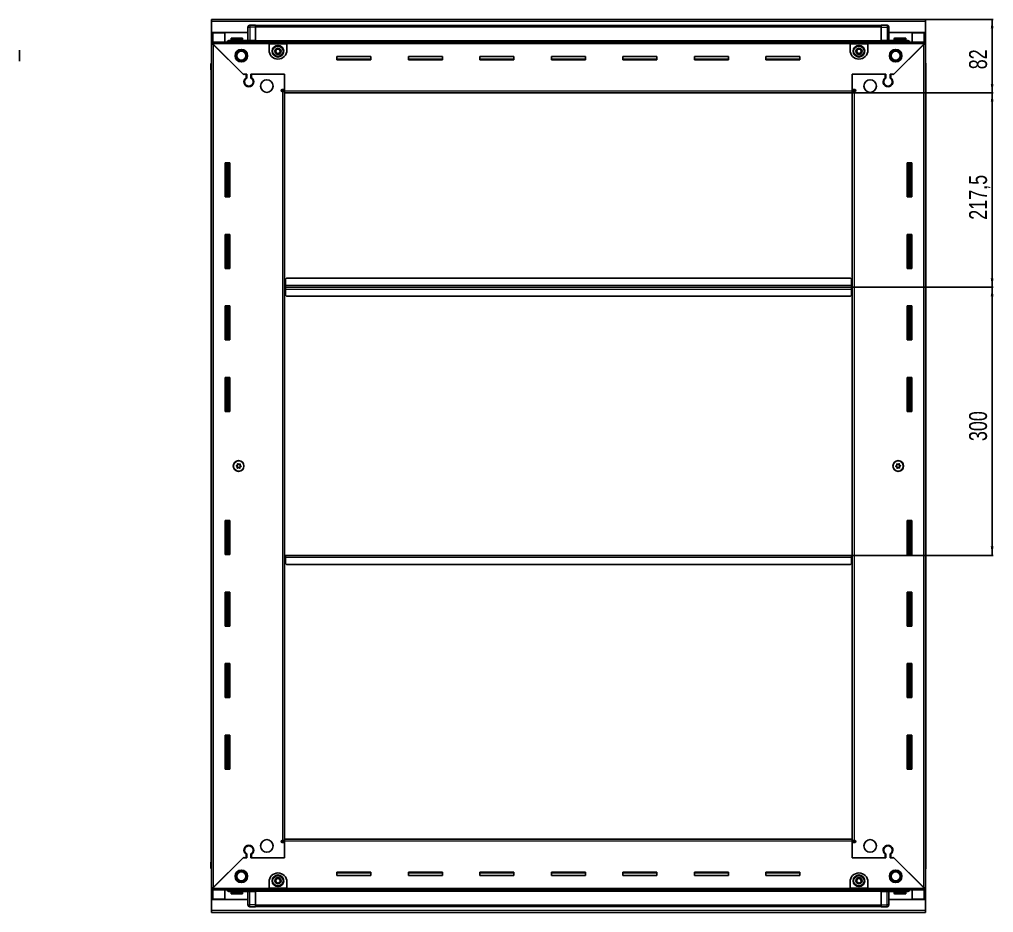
# Model space of a CAD drawing. Header units: millimetres. Extents: x 799 to 3967, y -214 to 2169.
# Drawn here: x 2878 to 3967, y 994 to 1993 of the extents above; entities that cross this region are included whole.
import ezdxf

# ---------------------------------------------------------------- set-up
doc = ezdxf.new("R2010")
doc.units = ezdxf.units.MM
doc.layers.add('FORMAT', color=7, linetype='Continuous')
doc.styles.add('SLDTEXTSTYLE0', font='TXT', dxfattribs={"width": 0.75})
doc.dimstyles.new('SLDDIMSTYLE0', dxfattribs={"dimtxt": 20, "dimasz": 10, "dimexe": 0, "dimexo": 0.0625, "dimgap": 5, "dimtad": 2, "dimdec": 1, "dimrnd": 1e-09, "dimzin": 12, "dimdsep": 46, "dimtxsty": 'SLDTEXTSTYLE0', "dimsah": 1, "dimcen": 0.09, "dimadec": 0, "dimazin": 3, "dimtfac": 1, "dimtofl": 0, "dimtmove": 0, "dimatfit": 3, "dimfxl": 0, "dimfrac": 2, "dimtolj": 1, "dimtzin": 12, "dimarcsym": 0})

# ---------------------------------------------------------------- blocks, each defined once
blk = doc.blocks.new('_D_6')
at = {"layer": 'FORMAT'}
for p, q in [((3891.4, 1993.4), (3966.9, 1993.4)), ((3965.9, 1993.4), (3965.9, 1911.4)), ((3809.4, 1911.4), (3966.9, 1911.4))]:
    blk.add_line(p, q, dxfattribs=at)
for points in [[(3965.9, 1993.4), (3964.3, 1983.4), (3967.4, 1983.4)], [(3965.9, 1911.4), (3967.4, 1921.4), (3964.3, 1921.4)]]:
    blk.add_solid(points, dxfattribs=at)
at = {"layer": 'FORMAT', "insert": (3940.1, 1937.7), "char_height": 20, "attachment_point": 1, "rotation": 90, "style": 'SLDTEXTSTYLE0'}
blk.add_mtext('82', dxfattribs=at)
blk = doc.blocks.new('_D_7')
at = {"layer": 'FORMAT'}
for p, q in [((3809.4, 1911.4), (3966.9, 1911.4)), ((3965.9, 1911.4), (3965.9, 1693.9)), ((3808.4, 1693.9), (3966.9, 1693.9))]:
    blk.add_line(p, q, dxfattribs=at)
for points in [[(3965.9, 1911.4), (3964.3, 1901.4), (3967.4, 1901.4)], [(3965.9, 1693.9), (3967.4, 1703.9), (3964.3, 1703.9)]]:
    blk.add_solid(points, dxfattribs=at)
at = {"layer": 'FORMAT', "insert": (3940.1, 1769.4), "char_height": 20, "attachment_point": 1, "rotation": 90, "style": 'SLDTEXTSTYLE0'}
blk.add_mtext('217,5', dxfattribs=at)
blk = doc.blocks.new('_D_8')
at = {"layer": 'FORMAT'}
for p, q in [((3808.4, 1693.9), (3966.9, 1693.9)), ((3965.9, 1693.9), (3965.9, 1393.9)), ((3808.4, 1393.9), (3966.9, 1393.9))]:
    blk.add_line(p, q, dxfattribs=at)
for points in [[(3965.9, 1693.9), (3964.3, 1683.9), (3967.4, 1683.9)], [(3965.9, 1393.9), (3967.4, 1403.9), (3964.3, 1403.9)]]:
    blk.add_solid(points, dxfattribs=at)
at = {"layer": 'FORMAT', "insert": (3940.1, 1521.8), "char_height": 20, "attachment_point": 1, "rotation": 90, "style": 'SLDTEXTSTYLE0'}
blk.add_mtext('300', dxfattribs=at)

msp = doc.modelspace()

# ---------------------------------------------------------------- linework, layer by layer
at = {"color": 7, "linetype": 'Continuous', "lineweight": 25}
for p, q in [((3092.37, 1991.33), (3092.37, 1993.43)), ((3092.37, 1993.43), (3891.37, 1993.43)), ((3092.37, 1978.93), (3092.37, 1991.33)), ((3133.37, 1969.93), (3133.37, 1984.93)), ((3134.05, 1986.43), (3134.05, 1986.43)), ((3135.37, 1986.93), (3141.87, 1986.93)), ((3135.37, 1986.93), (3141.87, 1986.93)), ((3141.87, 1986.93), (3141.87, 1986.93)), ((3141.87, 1986.93), (3141.87, 1986.93)), ((3141.87, 1986.93), (3141.87, 1984.93)), ((3841.87, 1986.78), (3141.87, 1986.78)), ((3141.87, 1969.93), (3141.87, 1984.93)), ((3841.87, 1986.93), (3841.87, 1986.93)), ((3848.37, 1986.93), (3841.87, 1986.93)), ((3848.37, 1986.93), (3841.87, 1986.93)), ((3841.87, 1986.93), (3841.87, 1984.93)), ((3841.87, 1969.93), (3841.87, 1984.93)), ((3850.37, 1984.93), (3850.37, 1984.93)), ((3850.37, 1969.93), (3850.37, 1984.93)), ((3891.37, 1993.43), (3891.37, 1991.33)), ((3891.37, 1991.33), (3891.37, 1978.93)), ((3133.37, 1978.93), (3092.37, 1978.93)), ((3092.37, 1978.43), (3092.37, 1978.93)), ((3092.37, 1968.18), (3092.37, 1978.43)), ((3092.37, 1978.43), (3094.47, 1978.43)), ((3093.87, 1978.43), (3093.87, 1978.93)), ((3107.37, 1978.43), (3094.47, 1978.43)), ((3107.37, 1968.18), (3107.37, 1978.43)), ((3115.17, 1972.63), (3126.57, 1972.63)), ((3891.37, 1978.93), (3850.37, 1978.93)), ((3857.17, 1972.63), (3868.57, 1972.63)), ((3876.37, 1978.43), (3889.27, 1978.43)), ((3876.37, 1968.18), (3876.37, 1978.43)), ((3889.27, 1978.43), (3891.37, 1978.43)), ((3889.87, 1978.43), (3889.87, 1978.93)), ((3891.37, 1978.43), (3891.37, 1978.93)), ((3891.37, 1978.43), (3891.37, 1968.18)), ((3092.37, 1966.68), (3092.37, 1968.18)), ((3092.37, 1968.18), (3093.37, 1968.18)), ((3092.37, 1966.18), (3092.37, 1966.68)), ((3092.37, 1966.68), (3093.37, 1966.68)), ((3092.37, 1021.68), (3092.37, 1966.18)), ((3093.87, 1966.18), (3092.37, 1966.18)), ((3093.37, 1966.68), (3093.37, 1968.18)), ((3093.37, 1968.18), (3156.87, 1968.18)), ((3093.97, 1966.08), (3127.87, 1932.18)), ((3128.57, 1931.48), (3094.47, 1965.58)), ((3112.87, 1969.93), (3141.87, 1969.93)), ((3114.37, 1971.83), (3114.37, 1969.93)), ((3127.37, 1969.93), (3127.37, 1971.83)), ((3141.87, 1969.93), (3141.87, 1969.43)), ((3141.87, 1968.78), (3841.87, 1968.78)), ((3156.87, 1966.08), (3156.87, 1968.18)), ((3156.87, 1968.18), (3176.87, 1968.18)), ((3156.87, 1966.68), (3176.87, 1966.68)), ((3156.87, 1959.18), (3156.87, 1966.08)), ((3176.87, 1968.18), (3806.87, 1968.18)), ((3176.87, 1968.18), (3176.87, 1966.08)), ((3176.87, 1966.08), (3176.87, 1959.18)), ((3806.87, 1966.08), (3806.87, 1968.18)), ((3806.87, 1968.18), (3826.87, 1968.18)), ((3806.87, 1966.68), (3826.87, 1966.68)), ((3806.87, 1959.18), (3806.87, 1966.08)), ((3826.87, 1968.18), (3890.37, 1968.18)), ((3826.87, 1968.18), (3826.87, 1966.08)), ((3826.87, 1966.08), (3826.87, 1959.18)), ((3841.87, 1969.93), (3841.87, 1969.43)), ((3870.87, 1969.93), (3841.87, 1969.93)), ((3889.27, 1965.58), (3855.17, 1931.48)), ((3855.87, 1932.18), (3889.77, 1966.08)), ((3856.37, 1971.83), (3856.37, 1969.93)), ((3869.37, 1969.93), (3869.37, 1971.83)), ((3889.87, 1966.18), (3891.37, 1966.18)), ((3890.37, 1966.68), (3890.37, 1968.18)), ((3890.37, 1968.18), (3891.37, 1968.18)), ((3890.37, 1966.68), (3891.37, 1966.68)), ((3891.37, 1966.68), (3891.37, 1968.18)), ((3891.37, 1966.68), (3891.37, 1966.18)), ((3891.37, 1966.18), (3891.37, 1021.68)), ((2877.72, 1946.93), (2877.72, 1958.93)), ((3270.87, 1951.93), (3232.87, 1951.93)), ((3232.87, 1951.93), (3232.87, 1948.43)), ((3270.87, 1948.43), (3270.87, 1951.93)), ((3350.87, 1951.93), (3312.87, 1951.93)), ((3312.87, 1951.93), (3312.87, 1948.43)), ((3350.87, 1948.43), (3350.87, 1951.93)), ((3430.87, 1951.93), (3392.87, 1951.93)), ((3392.87, 1951.93), (3392.87, 1948.43)), ((3430.87, 1948.43), (3430.87, 1951.93)), ((3510.87, 1951.93), (3472.87, 1951.93)), ((3472.87, 1951.93), (3472.87, 1948.43)), ((3510.87, 1948.43), (3510.87, 1951.93)), ((3590.87, 1951.93), (3552.87, 1951.93)), ((3552.87, 1951.93), (3552.87, 1948.43)), ((3590.87, 1948.43), (3590.87, 1951.93)), ((3670.87, 1951.93), (3632.87, 1951.93)), ((3632.87, 1951.93), (3632.87, 1948.43)), ((3670.87, 1948.43), (3670.87, 1951.93)), ((3750.87, 1951.93), (3712.87, 1951.93)), ((3712.87, 1951.93), (3712.87, 1948.43)), ((3750.87, 1948.43), (3750.87, 1951.93)), ((3091.87, 1943.43), (3091.87, 1936.93)), ((3091.87, 1936.93), (3091.87, 1943.43)), ((3270.87, 1949.18), (3232.87, 1949.18)), ((3232.87, 1948.43), (3270.87, 1948.43)), ((3350.87, 1949.18), (3312.87, 1949.18)), ((3312.87, 1948.43), (3350.87, 1948.43)), ((3430.87, 1949.18), (3392.87, 1949.18)), ((3392.87, 1948.43), (3430.87, 1948.43)), ((3510.87, 1949.18), (3472.87, 1949.18)), ((3472.87, 1948.43), (3510.87, 1948.43)), ((3590.87, 1949.18), (3552.87, 1949.18)), ((3552.87, 1948.43), (3590.87, 1948.43)), ((3670.87, 1949.18), (3632.87, 1949.18)), ((3632.87, 1948.43), (3670.87, 1948.43)), ((3750.87, 1949.18), (3712.87, 1949.18)), ((3712.87, 1948.43), (3750.87, 1948.43)), ((3891.37, 1944.76), (3891.37, 1944.76)), ((3891.87, 1943.43), (3891.87, 1936.93)), ((3891.87, 1936.93), (3891.87, 1943.43)), ((3091.87, 1936.93), (3091.87, 1936.93)), ((3092.37, 1936.93), (3091.87, 1936.93)), ((3092.02, 1936.93), (3092.02, 1050.93)), ((3127.87, 1932.18), (3132.07, 1932.18)), ((3129.27, 1932.18), (3128.57, 1931.48)), ((3131.37, 1932.18), (3129.27, 1932.18)), ((3131.37, 1932.18), (3131.37, 1928.29)), ((3132.07, 1932.18), (3132.07, 1927.9)), ((3136.67, 1932.18), (3174.37, 1932.18)), ((3136.67, 1927.9), (3136.67, 1932.18)), ((3137.37, 1928.29), (3137.37, 1932.18)), ((3174.37, 1932.18), (3137.37, 1932.18)), ((3174.37, 1913.53), (3174.37, 1932.18)), ((3174.37, 1914.93), (3174.37, 1932.18)), ((3809.37, 1932.18), (3847.07, 1932.18)), ((3809.37, 1913.53), (3809.37, 1932.18)), ((3809.37, 1932.18), (3809.37, 1914.93)), ((3846.37, 1932.18), (3809.37, 1932.18)), ((3846.37, 1932.18), (3846.37, 1928.29)), ((3847.07, 1932.18), (3847.07, 1927.9)), ((3851.67, 1932.18), (3855.87, 1932.18)), ((3851.67, 1927.9), (3851.67, 1932.18)), ((3854.47, 1932.18), (3852.37, 1932.18)), ((3852.37, 1928.29), (3852.37, 1932.18)), ((3855.17, 1931.48), (3854.47, 1932.18)), ((3891.37, 1936.93), (3891.87, 1936.93)), ((3891.72, 1050.93), (3891.72, 1936.93)), ((3891.87, 1936.93), (3891.87, 1936.93)), ((3891.87, 1936.93), (3891.87, 1936.93)), ((3132.37, 1919.32), (3132.37, 1918.56)), ((3851.37, 1919.32), (3851.37, 1918.56)), ((3171.52, 1914.93), (3174.37, 1914.93)), ((3172.27, 1912.93), (3171.52, 1912.93)), ((3172.27, 1912.93), (3174.37, 1912.93)), ((3174.37, 1913.93), (3172.37, 1913.93)), ((3172.37, 1913.93), (3172.37, 1912.93)), ((3174.37, 1911.43), (3174.37, 1913.53)), ((3809.37, 1911.43), (3174.37, 1911.43)), ((3174.37, 1076.43), (3174.37, 1911.43)), ((3809.37, 1914.93), (3812.22, 1914.93)), ((3811.37, 1913.93), (3809.37, 1913.93)), ((3809.37, 1913.53), (3809.37, 1911.43)), ((3809.37, 1912.93), (3811.47, 1912.93)), ((3809.37, 1911.43), (3809.37, 1076.43)), ((3811.37, 1912.93), (3811.37, 1913.93)), ((3812.22, 1912.93), (3811.47, 1912.93)), ((3112.87, 1832.93), (3107.87, 1832.93)), ((3107.87, 1832.93), (3107.87, 1794.93)), ((3110.02, 1794.93), (3110.02, 1832.93)), ((3111.81, 1794.93), (3111.81, 1832.93)), ((3111.85, 1794.93), (3111.85, 1832.93)), ((3112.87, 1794.93), (3112.87, 1832.93)), ((3870.87, 1832.93), (3870.87, 1794.93)), ((3875.87, 1832.93), (3870.87, 1832.93)), ((3871.89, 1832.93), (3871.89, 1794.93)), ((3871.93, 1832.93), (3871.93, 1794.93)), ((3873.72, 1832.93), (3873.72, 1794.93)), ((3875.87, 1794.93), (3875.87, 1832.93)), ((3107.87, 1794.93), (3112.87, 1794.93)), ((3870.87, 1794.93), (3875.87, 1794.93)), ((3112.87, 1752.93), (3107.87, 1752.93)), ((3107.87, 1752.93), (3107.87, 1714.93)), ((3110.02, 1714.93), (3110.02, 1752.93)), ((3111.81, 1714.93), (3111.81, 1752.93)), ((3111.85, 1714.93), (3111.85, 1752.93)), ((3112.87, 1714.93), (3112.87, 1752.93)), ((3870.87, 1752.93), (3870.87, 1714.93)), ((3875.87, 1752.93), (3870.87, 1752.93)), ((3871.89, 1752.93), (3871.89, 1714.93)), ((3871.93, 1752.93), (3871.93, 1714.93)), ((3873.72, 1752.93), (3873.72, 1714.93)), ((3875.87, 1714.93), (3875.87, 1752.93)), ((3107.87, 1714.93), (3112.87, 1714.93)), ((3870.87, 1714.93), (3875.87, 1714.93)), ((3176.37, 1703.93), (3175.37, 1702.93)), ((3175.37, 1702.93), (3175.37, 1696.03)), ((3807.37, 1703.93), (3176.37, 1703.93)), ((3808.37, 1702.93), (3807.37, 1703.93)), ((3808.37, 1696.03), (3808.37, 1702.93)), ((3175.12, 1693.93), (3174.37, 1693.93)), ((3175.37, 1696.78), (3175.12, 1696.78)), ((3175.12, 1696.78), (3175.12, 1693.93)), ((3175.12, 1693.93), (3175.12, 1691.08)), ((3175.12, 1691.08), (3175.37, 1691.08)), ((3175.37, 1693.93), (3175.37, 1696.03)), ((3175.37, 1691.83), (3175.37, 1693.93)), ((3808.37, 1693.93), (3175.37, 1693.93)), ((3175.37, 1691.83), (3175.37, 1684.93)), ((3808.62, 1696.78), (3808.37, 1696.78)), ((3808.37, 1696.03), (3808.37, 1693.93)), ((3808.37, 1693.93), (3808.37, 1691.83)), ((3808.37, 1684.93), (3808.37, 1691.83)), ((3808.37, 1691.08), (3808.62, 1691.08)), ((3808.62, 1693.93), (3808.62, 1696.78)), ((3808.62, 1691.08), (3808.62, 1693.93)), ((3809.37, 1693.93), (3808.62, 1693.93)), ((3175.37, 1684.93), (3176.37, 1683.93)), ((3176.37, 1683.93), (3807.37, 1683.93)), ((3807.37, 1683.93), (3808.37, 1684.93)), ((3112.87, 1672.93), (3107.87, 1672.93)), ((3107.87, 1672.93), (3107.87, 1634.93)), ((3110.02, 1634.93), (3110.02, 1672.93)), ((3111.81, 1634.93), (3111.81, 1672.93)), ((3111.85, 1634.93), (3111.85, 1672.93)), ((3112.87, 1634.93), (3112.87, 1672.93)), ((3870.87, 1672.93), (3870.87, 1634.93)), ((3875.87, 1672.93), (3870.87, 1672.93)), ((3871.89, 1672.93), (3871.89, 1634.93)), ((3871.93, 1672.93), (3871.93, 1634.93)), ((3873.72, 1672.93), (3873.72, 1634.93)), ((3875.87, 1634.93), (3875.87, 1672.93)), ((3107.87, 1634.93), (3112.87, 1634.93)), ((3870.87, 1634.93), (3875.87, 1634.93)), ((3112.87, 1592.93), (3107.87, 1592.93)), ((3107.87, 1592.93), (3107.87, 1554.93)), ((3110.02, 1554.93), (3110.02, 1592.93)), ((3111.81, 1554.93), (3111.81, 1592.93)), ((3111.85, 1554.93), (3111.85, 1592.93)), ((3112.87, 1554.93), (3112.87, 1592.93)), ((3870.87, 1592.93), (3870.87, 1554.93)), ((3875.87, 1592.93), (3870.87, 1592.93)), ((3871.89, 1592.93), (3871.89, 1554.93)), ((3871.93, 1592.93), (3871.93, 1554.93)), ((3873.72, 1592.93), (3873.72, 1554.93)), ((3875.87, 1554.93), (3875.87, 1592.93)), ((3107.87, 1554.93), (3112.87, 1554.93)), ((3870.87, 1554.93), (3875.87, 1554.93)), ((3112.87, 1432.93), (3107.87, 1432.93)), ((3107.87, 1432.93), (3107.87, 1394.93)), ((3110.02, 1394.93), (3110.02, 1432.93)), ((3111.81, 1394.93), (3111.81, 1432.93)), ((3111.85, 1394.93), (3111.85, 1432.93)), ((3112.87, 1394.93), (3112.87, 1432.93)), ((3870.87, 1432.93), (3870.87, 1394.93)), ((3875.87, 1432.93), (3870.87, 1432.93)), ((3871.89, 1432.93), (3871.89, 1394.93)), ((3871.93, 1432.93), (3871.93, 1394.93)), ((3873.72, 1432.93), (3873.72, 1394.93)), ((3875.87, 1394.93), (3875.87, 1432.93)), ((3107.87, 1394.93), (3112.87, 1394.93)), ((3870.87, 1394.93), (3875.87, 1394.93)), ((3174.37, 1393.93), (3175.12, 1393.93)), ((3175.12, 1393.93), (3175.12, 1391.08)), ((3175.12, 1391.08), (3175.37, 1391.08)), ((3175.37, 1391.83), (3175.37, 1393.93)), ((3175.37, 1393.93), (3808.37, 1393.93)), ((3175.37, 1391.83), (3175.37, 1384.93)), ((3175.37, 1384.93), (3176.37, 1383.93)), ((3176.37, 1383.93), (3807.37, 1383.93)), ((3807.37, 1383.93), (3808.37, 1384.93)), ((3808.37, 1393.93), (3808.37, 1391.83)), ((3808.37, 1384.93), (3808.37, 1391.83)), ((3808.37, 1391.08), (3808.62, 1391.08)), ((3808.62, 1391.08), (3808.62, 1393.93)), ((3808.62, 1393.93), (3809.37, 1393.93)), ((3112.87, 1352.93), (3107.87, 1352.93)), ((3107.87, 1352.93), (3107.87, 1314.93)), ((3110.02, 1314.93), (3110.02, 1352.93)), ((3111.81, 1314.93), (3111.81, 1352.93)), ((3111.85, 1314.93), (3111.85, 1352.93)), ((3112.87, 1314.93), (3112.87, 1352.93)), ((3870.87, 1352.93), (3870.87, 1314.93)), ((3875.87, 1352.93), (3870.87, 1352.93)), ((3871.89, 1352.93), (3871.89, 1314.93)), ((3871.93, 1352.93), (3871.93, 1314.93)), ((3873.72, 1352.93), (3873.72, 1314.93)), ((3875.87, 1314.93), (3875.87, 1352.93)), ((3107.87, 1314.93), (3112.87, 1314.93)), ((3870.87, 1314.93), (3875.87, 1314.93)), ((3112.87, 1272.93), (3107.87, 1272.93)), ((3107.87, 1272.93), (3107.87, 1234.93)), ((3110.02, 1234.93), (3110.02, 1272.93)), ((3111.81, 1234.93), (3111.81, 1272.93)), ((3111.85, 1234.93), (3111.85, 1272.93)), ((3112.87, 1234.93), (3112.87, 1272.93)), ((3870.87, 1272.93), (3870.87, 1234.93)), ((3875.87, 1272.93), (3870.87, 1272.93)), ((3871.89, 1272.93), (3871.89, 1234.93)), ((3871.93, 1272.93), (3871.93, 1234.93)), ((3873.72, 1272.93), (3873.72, 1234.93)), ((3875.87, 1234.93), (3875.87, 1272.93)), ((3107.87, 1234.93), (3112.87, 1234.93)), ((3870.87, 1234.93), (3875.87, 1234.93)), ((3112.87, 1192.93), (3107.87, 1192.93)), ((3107.87, 1192.93), (3107.87, 1154.93)), ((3110.02, 1154.93), (3110.02, 1192.93)), ((3111.81, 1154.93), (3111.81, 1192.93)), ((3111.85, 1154.93), (3111.85, 1192.93)), ((3112.87, 1154.93), (3112.87, 1192.93)), ((3870.87, 1192.93), (3870.87, 1154.93)), ((3875.87, 1192.93), (3870.87, 1192.93)), ((3871.89, 1192.93), (3871.89, 1154.93)), ((3871.93, 1192.93), (3871.93, 1154.93)), ((3873.72, 1192.93), (3873.72, 1154.93)), ((3875.87, 1154.93), (3875.87, 1192.93)), ((3107.87, 1154.93), (3112.87, 1154.93)), ((3870.87, 1154.93), (3875.87, 1154.93)), ((3132.37, 1069.31), (3132.37, 1068.55)), ((3171.52, 1074.93), (3172.27, 1074.93)), ((3174.37, 1072.93), (3171.52, 1072.93)), ((3174.37, 1074.93), (3172.27, 1074.93)), ((3172.37, 1074.93), (3172.37, 1073.93)), ((3172.37, 1073.93), (3174.37, 1073.93)), ((3174.37, 1074.33), (3174.37, 1076.43)), ((3174.37, 1076.43), (3809.37, 1076.43)), ((3174.37, 1074.33), (3174.37, 1055.68)), ((3174.37, 1055.68), (3174.37, 1072.93)), ((3809.37, 1076.43), (3809.37, 1074.33)), ((3811.47, 1074.93), (3809.37, 1074.93)), ((3809.37, 1074.33), (3809.37, 1055.68)), ((3809.37, 1073.93), (3811.37, 1073.93)), ((3809.37, 1072.93), (3809.37, 1055.68)), ((3812.22, 1072.93), (3809.37, 1072.93)), ((3811.37, 1073.93), (3811.37, 1074.93)), ((3811.47, 1074.93), (3812.22, 1074.93)), ((3851.37, 1069.31), (3851.37, 1068.55)), ((3131.37, 1059.57), (3131.37, 1055.68)), ((3132.07, 1059.97), (3132.07, 1055.68)), ((3136.67, 1055.68), (3136.67, 1059.97)), ((3137.37, 1055.68), (3137.37, 1059.57)), ((3846.37, 1059.57), (3846.37, 1055.68)), ((3847.07, 1059.97), (3847.07, 1055.68)), ((3851.67, 1055.68), (3851.67, 1059.97)), ((3852.37, 1055.68), (3852.37, 1059.57)), ((3091.87, 1044.43), (3091.87, 1050.93)), ((3091.87, 1050.93), (3091.87, 1050.93)), ((3091.87, 1050.93), (3091.87, 1050.93)), ((3091.87, 1050.93), (3091.87, 1044.43)), ((3092.37, 1050.93), (3091.87, 1050.93)), ((3127.87, 1055.68), (3093.97, 1021.78)), ((3094.47, 1022.28), (3128.57, 1056.38)), ((3132.07, 1055.68), (3127.87, 1055.68)), ((3128.57, 1056.38), (3129.27, 1055.68)), ((3129.27, 1055.68), (3131.37, 1055.68)), ((3174.37, 1055.68), (3136.67, 1055.68)), ((3137.37, 1055.68), (3174.37, 1055.68)), ((3847.07, 1055.68), (3809.37, 1055.68)), ((3809.37, 1055.68), (3846.37, 1055.68)), ((3855.87, 1055.68), (3851.67, 1055.68)), ((3852.37, 1055.68), (3854.47, 1055.68)), ((3854.47, 1055.68), (3855.17, 1056.38)), ((3855.17, 1056.38), (3889.27, 1022.28)), ((3889.77, 1021.78), (3855.87, 1055.68)), ((3891.37, 1050.93), (3891.87, 1050.93)), ((3891.87, 1050.93), (3891.87, 1050.93)), ((3891.87, 1044.43), (3891.87, 1050.93)), ((3891.87, 1050.93), (3891.87, 1044.43)), ((3092.37, 1043.11), (3092.37, 1043.11)), ((3270.87, 1039.43), (3232.87, 1039.43)), ((3232.87, 1039.43), (3232.87, 1035.93)), ((3232.87, 1038.68), (3270.87, 1038.68)), ((3232.87, 1035.93), (3270.87, 1035.93)), ((3270.87, 1035.93), (3270.87, 1039.43)), ((3350.87, 1039.43), (3312.87, 1039.43)), ((3312.87, 1039.43), (3312.87, 1035.93)), ((3312.87, 1038.68), (3350.87, 1038.68)), ((3312.87, 1035.93), (3350.87, 1035.93)), ((3350.87, 1035.93), (3350.87, 1039.43)), ((3430.87, 1039.43), (3392.87, 1039.43)), ((3392.87, 1039.43), (3392.87, 1035.93)), ((3392.87, 1038.68), (3430.87, 1038.68)), ((3392.87, 1035.93), (3430.87, 1035.93)), ((3430.87, 1035.93), (3430.87, 1039.43)), ((3510.87, 1039.43), (3472.87, 1039.43)), ((3472.87, 1039.43), (3472.87, 1035.93)), ((3472.87, 1038.68), (3510.87, 1038.68)), ((3472.87, 1035.93), (3510.87, 1035.93)), ((3510.87, 1035.93), (3510.87, 1039.43)), ((3590.87, 1039.43), (3552.87, 1039.43)), ((3552.87, 1039.43), (3552.87, 1035.93)), ((3552.87, 1038.68), (3590.87, 1038.68)), ((3552.87, 1035.93), (3590.87, 1035.93)), ((3590.87, 1035.93), (3590.87, 1039.43)), ((3670.87, 1039.43), (3632.87, 1039.43)), ((3632.87, 1039.43), (3632.87, 1035.93)), ((3632.87, 1038.68), (3670.87, 1038.68)), ((3632.87, 1035.93), (3670.87, 1035.93)), ((3670.87, 1035.93), (3670.87, 1039.43)), ((3750.87, 1039.43), (3712.87, 1039.43)), ((3712.87, 1039.43), (3712.87, 1035.93)), ((3712.87, 1038.68), (3750.87, 1038.68)), ((3712.87, 1035.93), (3750.87, 1035.93)), ((3750.87, 1035.93), (3750.87, 1039.43)), ((3156.87, 1021.78), (3156.87, 1028.68)), ((3176.87, 1028.68), (3176.87, 1021.78)), ((3806.87, 1021.78), (3806.87, 1028.68)), ((3826.87, 1028.68), (3826.87, 1021.78)), ((3092.37, 1021.18), (3092.37, 1021.68)), ((3093.87, 1021.68), (3092.37, 1021.68)), ((3092.37, 1021.18), (3092.37, 1019.68)), ((3093.37, 1021.18), (3092.37, 1021.18)), ((3092.37, 1009.43), (3092.37, 1019.68)), ((3093.37, 1019.68), (3092.37, 1019.68)), ((3093.37, 1021.18), (3093.37, 1019.68)), ((3156.87, 1019.68), (3093.37, 1019.68)), ((3107.37, 1009.43), (3107.37, 1019.68)), ((3112.87, 1017.93), (3141.87, 1017.93)), ((3114.37, 1017.93), (3114.37, 1016.03)), ((3118.94, 1015.23), (3115.17, 1015.23)), ((3126.57, 1015.23), (3118.94, 1015.23)), ((3127.37, 1016.03), (3127.37, 1017.93)), ((3133.37, 1017.93), (3133.37, 1002.93)), ((3841.87, 1019.08), (3141.87, 1019.08)), ((3141.87, 1017.93), (3141.87, 1018.43)), ((3141.87, 1017.93), (3141.87, 1002.93)), ((3156.87, 1019.68), (3156.87, 1021.78)), ((3176.87, 1021.18), (3156.87, 1021.18)), ((3176.87, 1019.68), (3156.87, 1019.68)), ((3176.87, 1021.78), (3176.87, 1019.68)), ((3806.87, 1019.68), (3176.87, 1019.68)), ((3806.87, 1019.68), (3806.87, 1021.78)), ((3826.87, 1021.18), (3806.87, 1021.18)), ((3826.87, 1019.68), (3806.87, 1019.68)), ((3826.87, 1021.78), (3826.87, 1019.68)), ((3890.37, 1019.68), (3826.87, 1019.68)), ((3841.87, 1017.93), (3841.87, 1018.43)), ((3870.87, 1017.93), (3841.87, 1017.93)), ((3841.87, 1017.93), (3841.87, 1002.93)), ((3850.37, 1017.93), (3850.37, 1002.93)), ((3856.37, 1017.93), (3856.37, 1016.03)), ((3864.16, 1015.23), (3857.17, 1015.23)), ((3868.57, 1015.23), (3864.16, 1015.23)), ((3869.37, 1016.03), (3869.37, 1017.93)), ((3876.37, 1009.43), (3876.37, 1019.68)), ((3889.87, 1021.68), (3891.37, 1021.68)), ((3890.37, 1021.18), (3890.37, 1019.68)), ((3891.37, 1021.18), (3890.37, 1021.18)), ((3891.37, 1019.68), (3890.37, 1019.68)), ((3891.37, 1021.68), (3891.37, 1021.18)), ((3891.37, 1021.18), (3891.37, 1019.68)), ((3891.37, 1019.68), (3891.37, 1009.43)), ((3094.47, 1009.43), (3092.37, 1009.43)), ((3092.37, 1008.93), (3092.37, 1009.43)), ((3092.37, 996.53), (3092.37, 1008.93)), ((3092.37, 1008.93), (3133.37, 1008.93)), ((3093.87, 1008.93), (3093.87, 1009.43)), ((3094.47, 1009.43), (3107.37, 1009.43)), ((3133.37, 1002.93), (3133.37, 1002.93)), ((3141.87, 1000.93), (3141.87, 1002.93)), ((3841.87, 1000.93), (3841.87, 1002.93)), ((3850.37, 1008.93), (3891.37, 1008.93)), ((3889.27, 1009.43), (3876.37, 1009.43)), ((3891.37, 1009.43), (3889.27, 1009.43)), ((3889.87, 1008.93), (3889.87, 1009.43)), ((3891.37, 1008.93), (3891.37, 1009.43)), ((3891.37, 1008.93), (3891.37, 996.53)), ((3092.37, 994.43), (3092.37, 996.53)), ((3891.37, 994.43), (3092.37, 994.43)), ((3135.37, 1000.93), (3141.87, 1000.93)), ((3135.37, 1000.93), (3141.87, 1000.93)), ((3141.87, 1001.08), (3841.87, 1001.08)), ((3141.87, 1000.93), (3141.87, 1000.93)), ((3841.87, 1000.93), (3841.87, 1000.93)), ((3848.37, 1000.93), (3841.87, 1000.93)), ((3841.87, 1000.93), (3841.87, 1000.93)), ((3848.37, 1000.93), (3841.87, 1000.93)), ((3849.69, 1001.43), (3849.69, 1001.43)), ((3891.37, 996.53), (3891.37, 994.43))]:
    msp.add_line(p, q, dxfattribs=at)
at = {"color": 8, "linetype": 'Continuous', "lineweight": 18}
for p, q in [((3891.37, 1991.33), (3092.37, 1991.33)), ((3133.37, 1984.93), (3135.37, 1984.93)), ((3135.37, 1986.93), (3135.37, 1984.93)), ((3135.37, 1984.93), (3135.37, 1969.93)), ((3141.87, 1984.93), (3135.37, 1984.93)), ((3841.87, 1984.78), (3141.87, 1984.78)), ((3841.87, 1984.93), (3848.37, 1984.93)), ((3848.37, 1986.93), (3848.37, 1984.93)), ((3848.37, 1984.93), (3848.37, 1969.93)), ((3850.37, 1984.93), (3848.37, 1984.93)), ((3094.47, 1978.43), (3094.47, 1978.93)), ((3094.47, 1968.18), (3094.47, 1978.43)), ((3889.27, 1978.93), (3889.27, 1978.43)), ((3889.27, 1978.43), (3889.27, 1968.18)), ((3156.87, 1966.08), (3093.97, 1966.08)), ((3094.47, 1965.58), (3094.47, 1022.28)), ((3114.37, 1971.83), (3127.37, 1971.83)), ((3841.87, 1969.43), (3141.87, 1969.43)), ((3841.87, 1968.2), (3141.87, 1968.2)), ((3156.87, 1966.08), (3176.87, 1966.08)), ((3806.87, 1966.08), (3176.87, 1966.08)), ((3806.87, 1966.08), (3826.87, 1966.08)), ((3889.77, 1966.08), (3826.87, 1966.08)), ((3856.37, 1971.83), (3869.37, 1971.83)), ((3889.27, 1022.28), (3889.27, 1965.58)), ((3092.37, 1943.43), (3091.87, 1943.43)), ((3891.37, 1943.43), (3891.87, 1943.43)), ((3172.27, 1074.93), (3172.27, 1912.93)), ((3174.37, 1913.53), (3809.37, 1913.53)), ((3811.47, 1912.93), (3811.47, 1074.93)), ((3109.37, 1832.93), (3109.37, 1794.93)), ((3110.61, 1832.93), (3110.61, 1794.93)), ((3873.13, 1794.93), (3873.13, 1832.93)), ((3874.37, 1794.93), (3874.37, 1832.93)), ((3109.37, 1752.93), (3109.37, 1714.93)), ((3110.61, 1752.93), (3110.61, 1714.93)), ((3873.13, 1714.93), (3873.13, 1752.93)), ((3874.37, 1714.93), (3874.37, 1752.93)), ((3808.37, 1696.03), (3175.37, 1696.03)), ((3175.37, 1691.83), (3808.37, 1691.83)), ((3109.37, 1672.93), (3109.37, 1634.93)), ((3110.61, 1672.93), (3110.61, 1634.93)), ((3873.13, 1634.93), (3873.13, 1672.93)), ((3874.37, 1634.93), (3874.37, 1672.93)), ((3109.37, 1592.93), (3109.37, 1554.93)), ((3110.61, 1592.93), (3110.61, 1554.93)), ((3873.13, 1554.93), (3873.13, 1592.93)), ((3874.37, 1554.93), (3874.37, 1592.93)), ((3109.37, 1432.93), (3109.37, 1394.93)), ((3110.61, 1432.93), (3110.61, 1394.93)), ((3873.13, 1394.93), (3873.13, 1432.93)), ((3874.37, 1394.93), (3874.37, 1432.93)), ((3175.37, 1391.83), (3808.37, 1391.83)), ((3109.37, 1352.93), (3109.37, 1314.93)), ((3110.61, 1352.93), (3110.61, 1314.93)), ((3873.13, 1314.93), (3873.13, 1352.93)), ((3874.37, 1314.93), (3874.37, 1352.93)), ((3109.37, 1272.93), (3109.37, 1234.93)), ((3110.61, 1272.93), (3110.61, 1234.93)), ((3873.13, 1234.93), (3873.13, 1272.93)), ((3874.37, 1234.93), (3874.37, 1272.93)), ((3109.37, 1192.93), (3109.37, 1154.93)), ((3110.61, 1192.93), (3110.61, 1154.93)), ((3873.13, 1154.93), (3873.13, 1192.93)), ((3874.37, 1154.93), (3874.37, 1192.93)), ((3809.37, 1074.33), (3174.37, 1074.33)), ((3092.37, 1044.43), (3091.87, 1044.43)), ((3891.37, 1044.43), (3891.87, 1044.43)), ((3093.97, 1021.78), (3156.87, 1021.78)), ((3094.47, 1009.43), (3094.47, 1019.68)), ((3118.67, 1016.03), (3114.37, 1016.03)), ((3127.37, 1016.03), (3118.67, 1016.03)), ((3135.37, 1002.93), (3135.37, 1017.93)), ((3141.87, 1019.67), (3841.87, 1019.67)), ((3141.87, 1018.43), (3841.87, 1018.43)), ((3176.87, 1021.78), (3156.87, 1021.78)), ((3176.87, 1021.78), (3806.87, 1021.78)), ((3826.87, 1021.78), (3806.87, 1021.78)), ((3826.87, 1021.78), (3889.77, 1021.78)), ((3848.37, 1002.93), (3848.37, 1017.93)), ((3864.34, 1016.03), (3856.37, 1016.03)), ((3869.37, 1016.03), (3864.34, 1016.03)), ((3889.27, 1019.68), (3889.27, 1009.43)), ((3094.47, 1008.93), (3094.47, 1009.43)), ((3133.37, 1002.93), (3135.37, 1002.93)), ((3141.87, 1002.93), (3135.37, 1002.93)), ((3135.37, 1000.93), (3135.37, 1002.93)), ((3141.87, 1003.08), (3841.87, 1003.08)), ((3841.87, 1002.93), (3848.37, 1002.93)), ((3850.37, 1002.93), (3848.37, 1002.93)), ((3848.37, 1000.93), (3848.37, 1002.93)), ((3889.27, 1009.43), (3889.27, 1008.93)), ((3891.37, 996.53), (3092.37, 996.53))]:
    msp.add_line(p, q, dxfattribs=at)
at = {"color": 7, "linetype": 'Continuous', "lineweight": 25, "flags": 128}
for points in [[(3850.22, 1985.69), (3850.33, 1985.32), (3850.37, 1984.93)], [(3133.52, 1002.18), (3133.41, 1002.54), (3133.37, 1002.93)]]:
    msp.add_lwpolyline(points, dxfattribs=at)
at = {"color": 7, "linetype": 'Continuous', "lineweight": 25}
for centre, radius in [((3166.87, 1957.93), 6.5), ((3816.87, 1957.93), 6.5), ((3125.87, 1952.93), 7), ((3125.87, 1952.93), 6.02), ((3125.87, 1952.93), 5.1), ((3166.87, 1957.93), 3.46), ((3816.87, 1957.93), 3.46), ((3857.87, 1952.93), 7), ((3857.87, 1952.93), 6.02), ((3857.87, 1952.93), 5.1), ((3154.37, 1918.93), 7), ((3829.37, 1918.93), 7), ((3122.87, 1493.93), 6), ((3123.02, 1493.93), 5.79), ((3123.02, 1493.93), 1.85), ((3860.87, 1493.93), 6), ((3860.72, 1493.93), 5.79), ((3860.72, 1493.93), 1.85), ((3154.37, 1068.93), 7), ((3829.37, 1068.93), 7), ((3125.87, 1034.93), 7), ((3125.87, 1034.93), 6.03), ((3125.87, 1034.93), 5.1), ((3166.87, 1029.93), 6.5), ((3816.87, 1029.93), 6.5), ((3857.87, 1034.93), 7), ((3857.87, 1034.93), 6.02), ((3857.87, 1034.93), 5.1), ((3166.87, 1029.93), 3.46), ((3816.87, 1029.93), 3.46)]:
    msp.add_circle(centre, radius, dxfattribs=at)
at = {"color": 8, "linetype": 'Continuous', "lineweight": 18}
for centre in [(3166.87, 1957.93), (3816.87, 1957.93), (3166.87, 1029.93), (3816.87, 1029.93)]:
    msp.add_circle(centre, 5.7, dxfattribs=at)
at = {"color": 7, "linetype": 'Continuous', "lineweight": 25}
for centre, radius, start, end in [((3135.37, 1984.93), 2, 90, 180), ((3135.37, 1984.93), 2, 90, 131.40962), ((3848.37, 1984.93), 2, 0, 90), ((3115.17, 1971.83), 0.8, 90, 180), ((3126.57, 1971.83), 0.8, 0, 90), ((3857.17, 1971.83), 0.8, 90, 180), ((3868.57, 1971.83), 0.8, 0, 90), ((3133.17, 1970.13), 0.2, 270, 0), ((3850.57, 1970.13), 0.2, 180, 270), ((3166.87, 1959.18), 10, 180, 270), ((3166.87, 1957.93), 2.5, 134.01559, 194.01559), ((3166.87, 1957.93), 2.5, 194.01559, 254.01559), ((3166.87, 1957.93), 2.5, 74.01559, 134.01559), ((3166.87, 1957.93), 2.5, 254.01559, 314.01559), ((3166.87, 1959.18), 10, 270, 0), ((3166.87, 1957.93), 2.5, 14.01559, 74.01559), ((3166.87, 1957.93), 2.5, 314.01559, 14.01559), ((3816.87, 1959.18), 10, 180, 270), ((3816.87, 1957.93), 2.5, 160.11158, 220.11158), ((3816.87, 1957.93), 2.5, 100.11158, 160.11158), ((3816.87, 1957.93), 2.5, 220.11158, 280.11158), ((3816.87, 1957.93), 2.5, 40.11158, 100.11158), ((3816.87, 1959.18), 10, 270, 0), ((3816.87, 1957.93), 2.5, 280.11158, 340.11158), ((3816.87, 1957.93), 2.5, 340.11158, 40.11158), ((3093.87, 1943.43), 2, 138.59038, 180), ((3889.87, 1943.43), 2, 0, 41.40962), ((3134.37, 1923.68), 5.5, 123.05573, 56.94427), ((3134.37, 1923.68), 4.8, 118.63099, 61.36901), ((3849.37, 1923.68), 5.5, 123.05573, 56.94427), ((3849.37, 1923.68), 4.8, 118.63099, 61.36901), ((3171.52, 1913.93), 1, 90, 270), ((3812.22, 1913.93), 1, 270, 90), ((3134.37, 1064.18), 5.5, 303.05573, 236.94427), ((3134.37, 1064.18), 4.8, 298.63099, 241.36901), ((3171.52, 1073.93), 1, 90, 270), ((3812.22, 1073.93), 1, 270, 90), ((3849.37, 1064.18), 5.5, 303.05573, 236.94427), ((3849.37, 1064.18), 4.8, 298.63099, 241.36901), ((3093.87, 1044.43), 2, 180, 199.56674), ((3093.87, 1044.43), 2, 180, 221.40962), ((3093.87, 1044.43), 2, 213.78451, 221.40962), ((3166.87, 1028.68), 10, 90, 180), ((3166.87, 1028.68), 10, 0, 90), ((3816.87, 1028.68), 10, 90, 180), ((3816.87, 1028.68), 10, 0, 90), ((3889.87, 1044.43), 2, 318.59038, 0), ((3166.87, 1029.93), 2.5, 127.47401, 187.47401), ((3166.87, 1029.93), 2.5, 187.47401, 247.47401), ((3166.87, 1029.93), 2.5, 67.47401, 127.47401), ((3166.87, 1029.93), 2.5, 247.47401, 307.47401), ((3166.87, 1029.93), 2.5, 7.47401, 67.47401), ((3166.87, 1029.93), 2.5, 307.47401, 7.47401), ((3816.87, 1029.93), 2.5, 147.04236, 207.04236), ((3816.87, 1029.93), 2.5, 207.04236, 267.04236), ((3816.87, 1029.93), 2.5, 87.04236, 147.04236), ((3816.87, 1029.93), 2.5, 267.04236, 327.04236), ((3816.87, 1029.93), 2.5, 27.04236, 87.04236), ((3816.87, 1029.93), 2.5, 327.04236, 27.04236), ((3115.17, 1016.03), 0.8, 180, 270), ((3126.57, 1016.03), 0.8, 270, 0), ((3133.17, 1017.73), 0.2, 0, 90), ((3850.57, 1017.73), 0.2, 90, 180), ((3857.17, 1016.03), 0.8, 180, 270), ((3868.57, 1016.03), 0.8, 270, 360), ((3135.37, 1002.93), 2, 180, 270), ((3848.37, 1002.93), 2, 270, 0), ((3848.37, 1002.93), 2, 270, 311.40962)]:
    msp.add_arc(centre, radius, start, end, dxfattribs=at)
for points, knots in [([(3092.37, 1966.18), (3092.4, 1966.14), (3092.45, 1966.05), (3092.84, 1965.91), (3093.4, 1965.78), (3093.98, 1965.67), (3094.34, 1965.61), (3094.47, 1965.58)], [0, 0, 0, 0, 0.2302553, 0.4485219, 0.6667858, 0.8850496, 1, 1, 1, 1]), ([(3093.97, 1966.08), (3093.92, 1966.34), (3093.83, 1966.83), (3093.7, 1967.47), (3093.57, 1967.94), (3093.46, 1968.16), (3093.39, 1968.18), (3093.37, 1968.18)], [0, 0, 0, 0, 0.2302553, 0.4485219, 0.6667858, 0.8850496, 1, 1, 1, 1]), ([(3109.65, 1968.18), (3109.77, 1968.38), (3110.16, 1969.03), (3111.32, 1969.74), (3112.35, 1969.87), (3112.87, 1969.93)], [0, 0, 0, 0, 0.1822499, 0.5911249, 1, 1, 1, 1]), ([(3141.87, 1969.93), (3141.87, 1969.9), (3141.87, 1969.82), (3141.87, 1969.2), (3141.87, 1968.62), (3141.87, 1968.23), (3141.87, 1968.2)], [0, 0, 0, 0, 0.3242788, 0.6485576, 0.9728365, 1, 1, 1, 1]), ([(3841.87, 1969.93), (3841.87, 1969.9), (3841.87, 1969.82), (3841.87, 1969.2), (3841.87, 1968.62), (3841.87, 1968.23), (3841.87, 1968.2)], [0, 0, 0, 0, 0.32427882, 0.64855764, 0.97283646, 1, 1, 1, 1]), ([(3874.08, 1968.18), (3873.96, 1968.38), (3873.58, 1969.03), (3872.42, 1969.74), (3871.39, 1969.87), (3870.87, 1969.93)], [0, 0, 0, 0, 0.1822499, 0.5911249, 1, 1, 1, 1]), ([(3889.27, 1965.58), (3889.52, 1965.63), (3890.02, 1965.72), (3890.66, 1965.85), (3891.12, 1965.98), (3891.34, 1966.09), (3891.36, 1966.16), (3891.37, 1966.18)], [0, 0, 0, 0, 0.2302553, 0.4485219, 0.6667858, 0.8850496, 1, 1, 1, 1]), ([(3890.37, 1968.18), (3890.32, 1968.16), (3890.23, 1968.11), (3890.1, 1967.71), (3889.97, 1967.15), (3889.86, 1966.57), (3889.79, 1966.21), (3889.77, 1966.08)], [0, 0, 0, 0, 0.2302553, 0.4485219, 0.6667858, 0.8850496, 1, 1, 1, 1]), ([(3164.09, 1958.73), (3164.47, 1959.09), (3165.16, 1959.76), (3165.85, 1960.42), (3166.17, 1960.73)], [0, 0, 0, 0, 0.5346859, 1, 1, 1, 1]), ([(3164.79, 1955.93), (3164.71, 1956.26), (3164.51, 1957.06), (3164.27, 1958.03), (3164.12, 1958.61), (3164.09, 1958.73)], [0, 0, 0, 0, 0.3629006, 0.8668753, 1, 1, 1, 1]), ([(3167.57, 1955.13), (3167.07, 1955.28), (3166.15, 1955.54), (3165.22, 1955.81), (3164.79, 1955.93)], [0, 0, 0, 0, 0.5346859, 1, 1, 1, 1]), ([(3166.17, 1960.73), (3166.67, 1960.59), (3167.59, 1960.33), (3168.52, 1960.06), (3168.95, 1959.94)], [0, 0, 0, 0, 0.5346859, 1, 1, 1, 1]), ([(3169.64, 1957.14), (3169.27, 1956.78), (3168.58, 1956.11), (3167.89, 1955.44), (3167.57, 1955.13)], [0, 0, 0, 0, 0.5346859, 1, 1, 1, 1]), ([(3168.95, 1959.94), (3168.98, 1959.82), (3169.12, 1959.24), (3169.36, 1958.27), (3169.56, 1957.47), (3169.64, 1957.14)], [0, 0, 0, 0, 0.1331247, 0.6370994, 1, 1, 1, 1]), ([(3814.03, 1957.43), (3814.07, 1957.54), (3814.27, 1958.11), (3814.61, 1959.04), (3814.89, 1959.82), (3815.01, 1960.14)], [0, 0, 0, 0, 0.1331247, 0.6370994, 1, 1, 1, 1]), ([(3815.89, 1955.22), (3815.56, 1955.61), (3814.93, 1956.35), (3814.32, 1957.09), (3814.03, 1957.43)], [0, 0, 0, 0, 0.5346859, 1, 1, 1, 1]), ([(3815.01, 1960.14), (3815.52, 1960.23), (3816.47, 1960.4), (3817.41, 1960.57), (3817.85, 1960.65)], [0, 0, 0, 0, 0.5346859, 1, 1, 1, 1]), ([(3818.73, 1955.73), (3818.22, 1955.64), (3817.27, 1955.47), (3816.33, 1955.3), (3815.89, 1955.22)], [0, 0, 0, 0, 0.5346859, 1, 1, 1, 1]), ([(3817.85, 1960.65), (3818.18, 1960.25), (3818.81, 1959.52), (3819.42, 1958.78), (3819.71, 1958.44)], [0, 0, 0, 0, 0.5346859, 1, 1, 1, 1]), ([(3819.71, 1958.44), (3819.59, 1958.12), (3819.31, 1957.34), (3818.98, 1956.41), (3818.77, 1955.84), (3818.73, 1955.73)], [0, 0, 0, 0, 0.3629006, 0.8668753, 1, 1, 1, 1]), ([(3124.66, 1496.21), (3124.64, 1496.21), (3124.62, 1496.22), (3124.56, 1496.22), (3124.42, 1496.18), (3124.08, 1496.01), (3123.59, 1495.76), (3122.96, 1495.8), (3122.52, 1496.08), (3122.22, 1496.32), (3122.02, 1496.46), (3121.93, 1496.49), (3121.89, 1496.5), (3121.86, 1496.48), (3121.84, 1496.46), (3121.8, 1496.4), (3121.76, 1496.14), (3121.75, 1495.66), (3121.58, 1494.97), (3120.98, 1494.59), (3120.53, 1494.43), (3120.29, 1494.31), (3120.25, 1494.25), (3120.23, 1494.23), (3120.23, 1494.19), (3120.25, 1494.16), (3120.27, 1494.12), (3120.33, 1494.07), (3120.51, 1493.93), (3120.83, 1493.72), (3121.23, 1493.4), (3121.47, 1492.81), (3121.39, 1492.27), (3121.33, 1491.89), (3121.34, 1491.74), (3121.36, 1491.68), (3121.38, 1491.66), (3121.42, 1491.65), (3121.48, 1491.65), (3121.62, 1491.69), (3121.96, 1491.86), (3122.45, 1492.1), (3123.08, 1492.07), (3123.51, 1491.79), (3123.82, 1491.55), (3124.02, 1491.41), (3124.1, 1491.38), (3124.15, 1491.37), (3124.18, 1491.38), (3124.2, 1491.41), (3124.24, 1491.47), (3124.28, 1491.73), (3124.29, 1492.21), (3124.46, 1492.9), (3125.06, 1493.28), (3125.51, 1493.44), (3125.75, 1493.56), (3125.79, 1493.61), (3125.81, 1493.64), (3125.81, 1493.67), (3125.79, 1493.71), (3125.77, 1493.74), (3125.71, 1493.8), (3125.53, 1493.94), (3125.21, 1494.14), (3124.81, 1494.47), (3124.57, 1495.06), (3124.65, 1495.6), (3124.71, 1495.98), (3124.7, 1496.13), (3124.68, 1496.19), (3124.66, 1496.2), (3124.66, 1496.21)], [0, 0, 0, 0, 0.0020087, 0.00442, 0.0093647, 0.0255282, 0.0677053, 0.0957862, 0.1246456, 0.1503415, 0.1605194, 0.1633943, 0.1656965, 0.1672448, 0.1688741, 0.1707699, 0.1786058, 0.2119941, 0.2499945, 0.2879948, 0.3213831, 0.329219, 0.3311148, 0.3327441, 0.3342924, 0.3362166, 0.3385353, 0.3413178, 0.349662, 0.3753578, 0.4042173, 0.4322982, 0.4744753, 0.4906388, 0.4966691, 0.49844, 0.5, 0.5020087, 0.50442, 0.5093647, 0.5255282, 0.5677053, 0.5957862, 0.6246456, 0.6503415, 0.6605194, 0.6633943, 0.6656965, 0.6672448, 0.6688741, 0.6707699, 0.6786058, 0.7119941, 0.7499945, 0.7879948, 0.8213831, 0.829219, 0.8311148, 0.8327441, 0.8342924, 0.8362166, 0.8385353, 0.8413178, 0.849662, 0.8753578, 0.9042173, 0.9322982, 0.9744753, 0.9906388, 0.9966691, 0.99844, 1, 1, 1, 1]), ([(3859.08, 1496.21), (3859.07, 1496.2), (3859.06, 1496.18), (3859.04, 1496.12), (3859.03, 1495.98), (3859.09, 1495.59), (3859.17, 1495.06), (3858.93, 1494.47), (3858.53, 1494.14), (3858.2, 1493.93), (3858.01, 1493.79), (3857.95, 1493.72), (3857.93, 1493.68), (3857.93, 1493.64), (3857.95, 1493.61), (3857.99, 1493.56), (3858.23, 1493.44), (3858.68, 1493.28), (3859.28, 1492.9), (3859.45, 1492.21), (3859.46, 1491.73), (3859.5, 1491.47), (3859.54, 1491.41), (3859.56, 1491.38), (3859.59, 1491.37), (3859.63, 1491.37), (3859.67, 1491.39), (3859.74, 1491.42), (3859.93, 1491.55), (3860.22, 1491.79), (3860.66, 1492.07), (3861.29, 1492.1), (3861.78, 1491.86), (3862.13, 1491.69), (3862.27, 1491.64), (3862.33, 1491.65), (3862.36, 1491.66), (3862.38, 1491.69), (3862.4, 1491.75), (3862.4, 1491.89), (3862.35, 1492.27), (3862.27, 1492.81), (3862.51, 1493.4), (3862.91, 1493.72), (3863.24, 1493.94), (3863.43, 1494.08), (3863.49, 1494.15), (3863.51, 1494.19), (3863.51, 1494.23), (3863.49, 1494.25), (3863.45, 1494.31), (3863.21, 1494.43), (3862.76, 1494.59), (3862.16, 1494.97), (3861.99, 1495.66), (3861.98, 1496.14), (3861.94, 1496.4), (3861.9, 1496.46), (3861.88, 1496.48), (3861.85, 1496.5), (3861.81, 1496.49), (3861.77, 1496.48), (3861.7, 1496.44), (3861.51, 1496.31), (3861.21, 1496.08), (3860.78, 1495.8), (3860.15, 1495.76), (3859.66, 1496.01), (3859.31, 1496.18), (3859.17, 1496.22), (3859.11, 1496.22), (3859.09, 1496.21), (3859.08, 1496.21)], [0, 0, 0, 0, 0.0020087, 0.00442, 0.0093647, 0.0255282, 0.0677053, 0.0957862, 0.1246456, 0.1503415, 0.1605194, 0.1633943, 0.1656965, 0.1672448, 0.1688741, 0.1707699, 0.1786058, 0.2119941, 0.2499945, 0.2879948, 0.3213831, 0.329219, 0.3311148, 0.3327441, 0.3342924, 0.3362166, 0.3385353, 0.3413178, 0.349662, 0.3753578, 0.4042173, 0.4322982, 0.4744753, 0.4906388, 0.4966691, 0.49844, 0.5, 0.5020087, 0.50442, 0.5093647, 0.5255282, 0.5677053, 0.5957862, 0.6246456, 0.6503415, 0.6605194, 0.6633943, 0.6656965, 0.6672448, 0.6688741, 0.6707699, 0.6786058, 0.7119941, 0.7499945, 0.7879948, 0.8213831, 0.829219, 0.8311148, 0.8327441, 0.8342924, 0.8362166, 0.8385353, 0.8413178, 0.849662, 0.8753578, 0.9042173, 0.9322982, 0.9744753, 0.9906388, 0.9966691, 0.99844, 1, 1, 1, 1]), ([(3164.2, 1031.04), (3164.3, 1031.12), (3164.78, 1031.48), (3165.57, 1032.09), (3166.22, 1032.59), (3166.49, 1032.8)], [0, 0, 0, 0, 0.1331247, 0.6370994, 1, 1, 1, 1]), ([(3164.58, 1028.18), (3164.51, 1028.69), (3164.39, 1029.65), (3164.26, 1030.6), (3164.2, 1031.04)], [0, 0, 0, 0, 0.5346859, 1, 1, 1, 1]), ([(3167.24, 1027.07), (3166.77, 1027.27), (3165.88, 1027.64), (3164.99, 1028.01), (3164.58, 1028.18)], [0, 0, 0, 0, 0.5346859, 1, 1, 1, 1]), ([(3166.49, 1032.8), (3166.97, 1032.6), (3167.86, 1032.23), (3168.75, 1031.86), (3169.16, 1031.69)], [0, 0, 0, 0, 0.5346859, 1, 1, 1, 1]), ([(3169.54, 1028.83), (3169.26, 1028.62), (3168.61, 1028.12), (3167.82, 1027.51), (3167.34, 1027.15), (3167.24, 1027.07)], [0, 0, 0, 0, 0.36290056, 0.86687533, 1, 1, 1, 1]), ([(3169.16, 1031.69), (3169.23, 1031.18), (3169.35, 1030.22), (3169.48, 1029.27), (3169.54, 1028.83)], [0, 0, 0, 0, 0.5346859, 1, 1, 1, 1]), ([(3813.99, 1030.08), (3814.27, 1030.52), (3814.79, 1031.33), (3815.31, 1032.13), (3815.56, 1032.51)], [0, 0, 0, 0, 0.5346859, 1, 1, 1, 1]), ([(3815.3, 1027.51), (3815.06, 1027.97), (3814.63, 1028.83), (3814.19, 1029.69), (3813.99, 1030.08)], [0, 0, 0, 0, 0.5346859, 1, 1, 1, 1]), ([(3818.18, 1027.36), (3817.84, 1027.38), (3817.02, 1027.42), (3816.02, 1027.47), (3815.42, 1027.51), (3815.3, 1027.51)], [0, 0, 0, 0, 0.3629006, 0.8668753, 1, 1, 1, 1]), ([(3815.56, 1032.51), (3815.68, 1032.5), (3816.28, 1032.47), (3817.27, 1032.42), (3818.1, 1032.37), (3818.44, 1032.36)], [0, 0, 0, 0, 0.1331247, 0.6370994, 1, 1, 1, 1]), ([(3819.75, 1029.79), (3819.47, 1029.35), (3818.95, 1028.54), (3818.42, 1027.74), (3818.18, 1027.36)], [0, 0, 0, 0, 0.5346859, 1, 1, 1, 1]), ([(3818.44, 1032.36), (3818.67, 1031.9), (3819.11, 1031.04), (3819.55, 1030.18), (3819.75, 1029.79)], [0, 0, 0, 0, 0.5346859, 1, 1, 1, 1]), ([(3094.47, 1022.28), (3094.22, 1022.24), (3093.72, 1022.15), (3093.08, 1022.01), (3092.62, 1021.88), (3092.4, 1021.77), (3092.38, 1021.71), (3092.37, 1021.68)], [0, 0, 0, 0, 0.23025534, 0.4485219, 0.6667858, 0.88504963, 1, 1, 1, 1]), ([(3093.37, 1019.68), (3093.42, 1019.71), (3093.51, 1019.76), (3093.64, 1020.16), (3093.77, 1020.71), (3093.88, 1021.29), (3093.95, 1021.66), (3093.97, 1021.78)], [0, 0, 0, 0, 0.2302553, 0.4485219, 0.6667858, 0.8850496, 1, 1, 1, 1]), ([(3109.65, 1019.68), (3109.77, 1019.48), (3110.16, 1018.83), (3111.32, 1018.13), (3112.35, 1018), (3112.87, 1017.93)], [0, 0, 0, 0, 0.1822499, 0.5911249, 1, 1, 1, 1]), ([(3141.87, 1017.93), (3141.87, 1017.97), (3141.87, 1018.05), (3141.87, 1018.66), (3141.87, 1019.24), (3141.87, 1019.64), (3141.87, 1019.67)], [0, 0, 0, 0, 0.3242788, 0.6485576, 0.9728365, 1, 1, 1, 1]), ([(3841.87, 1017.93), (3841.87, 1017.97), (3841.87, 1018.05), (3841.87, 1018.66), (3841.87, 1019.24), (3841.87, 1019.64), (3841.87, 1019.67)], [0, 0, 0, 0, 0.3242788, 0.6485576, 0.9728365, 1, 1, 1, 1]), ([(3874.08, 1019.68), (3873.96, 1019.48), (3873.58, 1018.83), (3872.42, 1018.13), (3871.39, 1018), (3870.87, 1017.93)], [0, 0, 0, 0, 0.18224985, 0.59112493, 1, 1, 1, 1]), ([(3891.37, 1021.68), (3891.34, 1021.73), (3891.29, 1021.82), (3890.9, 1021.95), (3890.34, 1022.08), (3889.76, 1022.19), (3889.4, 1022.26), (3889.27, 1022.28)], [0, 0, 0, 0, 0.2302553, 0.4485219, 0.6667858, 0.8850496, 1, 1, 1, 1]), ([(3889.77, 1021.78), (3889.82, 1021.53), (3889.91, 1021.04), (3890.04, 1020.4), (3890.17, 1019.93), (3890.28, 1019.71), (3890.35, 1019.69), (3890.37, 1019.68)], [0, 0, 0, 0, 0.2302553, 0.4485219, 0.6667858, 0.8850496, 1, 1, 1, 1])]:
    msp.add_open_spline(points, degree=3, knots=knots, dxfattribs=at)
for points in [[(3093.97, 1966.08), (3093.92, 1966.16), (3093.82, 1966.32), (3093.67, 1966.52), (3093.52, 1966.66), (3093.42, 1966.67), (3093.37, 1966.68)], [(3093.87, 1966.18), (3093.88, 1966.13), (3093.9, 1966.03), (3094.04, 1965.88), (3094.23, 1965.73), (3094.39, 1965.63), (3094.47, 1965.58)], [(3889.27, 1965.58), (3889.35, 1965.63), (3889.51, 1965.73), (3889.7, 1965.88), (3889.84, 1966.03), (3889.86, 1966.13), (3889.87, 1966.18)], [(3890.37, 1966.68), (3890.32, 1966.67), (3890.22, 1966.66), (3890.07, 1966.52), (3889.92, 1966.32), (3889.82, 1966.16), (3889.77, 1966.08)], [(3093.37, 1021.18), (3093.42, 1021.19), (3093.52, 1021.21), (3093.67, 1021.35), (3093.82, 1021.55), (3093.92, 1021.71), (3093.97, 1021.78)], [(3094.47, 1022.28), (3094.39, 1022.23), (3094.23, 1022.13), (3094.04, 1021.98), (3093.9, 1021.83), (3093.88, 1021.73), (3093.87, 1021.68)], [(3889.87, 1021.68), (3889.86, 1021.73), (3889.84, 1021.83), (3889.7, 1021.98), (3889.51, 1022.13), (3889.35, 1022.23), (3889.27, 1022.28)], [(3889.77, 1021.78), (3889.82, 1021.71), (3889.92, 1021.55), (3890.07, 1021.35), (3890.22, 1021.21), (3890.32, 1021.19), (3890.37, 1021.18)]]:
    msp.add_open_spline(points, degree=3, dxfattribs=at)
at = {"color": 8, "linetype": 'Continuous', "lineweight": 18}
for points in [[(3112.87, 1969.93), (3112.87, 1969.89), (3112.87, 1969.81), (3112.87, 1969.38), (3112.87, 1968.92), (3112.87, 1968.51), (3112.87, 1968.24), (3112.87, 1968.18)], [(3870.87, 1969.93), (3870.87, 1969.89), (3870.87, 1969.81), (3870.87, 1969.38), (3870.87, 1968.92), (3870.87, 1968.51), (3870.87, 1968.24), (3870.87, 1968.18)], [(3112.87, 1017.93), (3112.87, 1017.98), (3112.87, 1018.05), (3112.87, 1018.49), (3112.87, 1018.94), (3112.87, 1019.36), (3112.87, 1019.63), (3112.87, 1019.68)], [(3870.87, 1017.93), (3870.87, 1017.98), (3870.87, 1018.05), (3870.87, 1018.49), (3870.87, 1018.94), (3870.87, 1019.36), (3870.87, 1019.63), (3870.87, 1019.68)]]:
    msp.add_open_spline(points, degree=3, knots=[0, 0, 0, 0, 0.3597529, 0.5534142, 0.7511852, 0.9489563, 1, 1, 1, 1], dxfattribs=at)

# ---------------------------------------------------------------- dimensions: what is measured, and where the dimension line sits
at = {"layer": 'FORMAT'}
for base, p1, p2, picture, middle in [((3965.87, 1911.43), (3891.37, 1993.43), (3809.37, 1911.43), '_D_6', (3965.87, 1952.43)), ((3965.87, 1693.93), (3809.37, 1911.43), (3808.37, 1693.93), '_D_7', (3965.87, 1802.68)), ((3965.87, 1393.93), (3808.37, 1693.93), (3808.37, 1393.93), '_D_8', (3965.87, 1543.93))]:
    dim = msp.add_linear_dim(base=base, p1=p1, p2=p2, angle=90, dimstyle='SLDDIMSTYLE0', dxfattribs=at)
    dim.commit()
    dim.dimension.update_dxf_attribs({"geometry": picture, "text_midpoint": middle, "dimtype": 160})

doc.saveas('drawing.dxf')
